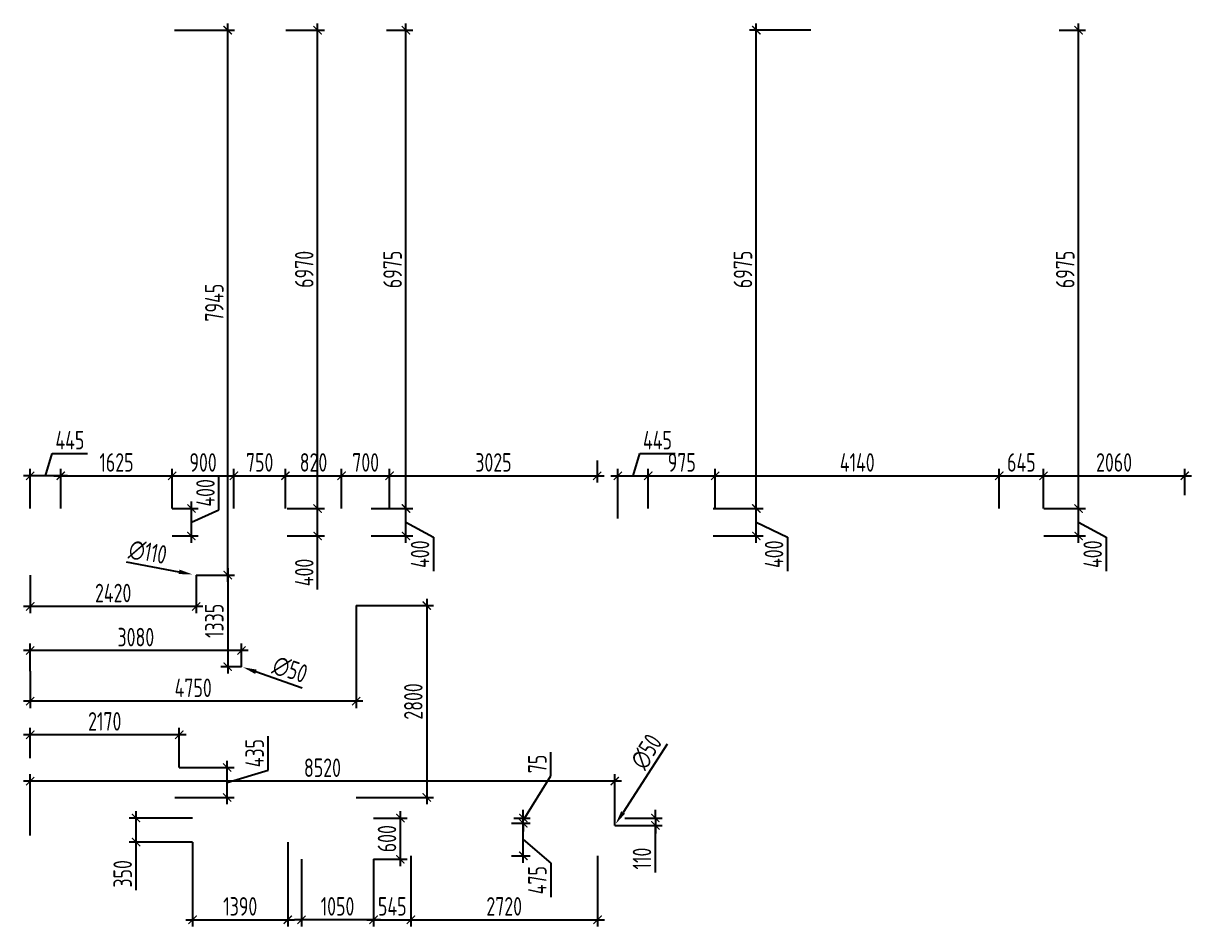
# Model space of a CAD drawing. Header units: millimetres. Extents: x -346952 to 536090, y 55086 to 131231.
# Drawn here: x 75137 to 92167, y 73283 to 86451 of the extents above; entities that cross this region are included whole.
import ezdxf

# ---------------------------------------------------------------- set-up
doc = ezdxf.new("R2010")
doc.units = ezdxf.units.MM
doc.layers.add('РАЗМЕРЫ КРОВЛИ ОВ', color=204, linetype='Continuous')
doc.layers.get('0').off()
doc.styles.add('ISOCPEUR', font='isocpeur.ttf', dxfattribs={"width": 0.7})
doc.dimstyles.new('R_100', dxfattribs={"dimtxt": 270, "dimasz": 120, "dimexe": 100, "dimexo": 0, "dimgap": 60, "dimtad": 1, "dimdec": 0, "dimrnd": 5, "dimzin": 0, "dimdsep": 46, "dimtxsty": 'ISOCPEUR', "dimblk": 'ARCHTICK', "dimcen": 0, "dimdle": 100, "dimclrd": 256, "dimclre": 256, "dimclrt": 256, "dimadec": 0, "dimazin": 0, "dimtfac": 2, "dimtdec": 0, "dimtofl": 0, "dimtmove": 1, "dimatfit": 3, "dimfxl": 1, "dimtvp": 3, "dimtolj": 1, "dimtzin": 0, "dimarcsym": 0})

# ---------------------------------------------------------------- blocks, each defined once
blk = doc.blocks.new('_ArchTick')
at = {"color": 0, "linetype": 'ByBlock', "const_width": 0.15}
blk.add_lwpolyline([(-0.5, -0.5), (0.5, 0.5)], dxfattribs=at)
blk = doc.blocks.new('*D2902')
at = {"layer": 'РАЗМЕРЫ КРОВЛИ ОВ', "lineweight": -2, "transparency": 16777216}
for p, q in [((79192, 74264), (79192, 73283)), ((80242, 74265), (80242, 73283)), ((80342, 73383), (79092, 73383))]:
    blk.add_line(p, q, dxfattribs=at)
at = {"layer": 'РАЗМЕРЫ КРОВЛИ ОВ', "lineweight": -2, "transparency": 16777216, "xscale": 120, "yscale": 120, "zscale": 120, "rotation": 180}
blk.add_blockref('_ArchTick', (79192, 73383), dxfattribs=at)
at = {"layer": 'РАЗМЕРЫ КРОВЛИ ОВ', "lineweight": -2, "transparency": 16777216, "xscale": 120, "yscale": 120, "zscale": 120}
blk.add_blockref('_ArchTick', (80242, 73383), dxfattribs=at)
at = {"layer": 'РАЗМЕРЫ КРОВЛИ ОВ', "transparency": 16777216, "insert": (79717, 73578), "char_height": 270, "attachment_point": 5, "style": 'ISOCPEUR'}
blk.add_mtext('\\A1;1050', dxfattribs=at)
blk = doc.blocks.new('*D2903')
at = {"layer": 'РАЗМЕРЫ КРОВЛИ ОВ', "lineweight": -2, "transparency": 16777216}
for p, q in [((80242, 74265), (80242, 73283)), ((80787, 74315), (80787, 73283)), ((80142, 73383), (80887, 73383))]:
    blk.add_line(p, q, dxfattribs=at)
at = {"layer": 'РАЗМЕРЫ КРОВЛИ ОВ', "lineweight": -2, "transparency": 16777216, "xscale": 120, "yscale": 120, "zscale": 120, "rotation": 180}
blk.add_blockref('_ArchTick', (80242, 73383), dxfattribs=at)
at = {"layer": 'РАЗМЕРЫ КРОВЛИ ОВ', "lineweight": -2, "transparency": 16777216, "xscale": 120, "yscale": 120, "zscale": 120}
blk.add_blockref('_ArchTick', (80787, 73383), dxfattribs=at)
at = {"layer": 'РАЗМЕРЫ КРОВЛИ ОВ', "transparency": 16777216, "insert": (80515, 73578), "char_height": 270, "attachment_point": 5, "style": 'ISOCPEUR'}
blk.add_mtext('\\A1;545', dxfattribs=at)
blk = doc.blocks.new('*D2904')
at = {"layer": 'РАЗМЕРЫ КРОВЛИ ОВ', "lineweight": -2, "transparency": 16777216}
for p, q in [((80787, 74315), (80787, 73283)), ((83507, 74315), (83507, 73283)), ((80687, 73383), (83607, 73383))]:
    blk.add_line(p, q, dxfattribs=at)
at = {"layer": 'РАЗМЕРЫ КРОВЛИ ОВ', "lineweight": -2, "transparency": 16777216, "xscale": 120, "yscale": 120, "zscale": 120, "rotation": 180}
blk.add_blockref('_ArchTick', (80787, 73383), dxfattribs=at)
at = {"layer": 'РАЗМЕРЫ КРОВЛИ ОВ', "lineweight": -2, "transparency": 16777216, "xscale": 120, "yscale": 120, "zscale": 120}
blk.add_blockref('_ArchTick', (83507, 73383), dxfattribs=at)
at = {"layer": 'РАЗМЕРЫ КРОВЛИ ОВ', "transparency": 16777216, "insert": (82147, 73578), "char_height": 270, "attachment_point": 5, "style": 'ISOCPEUR'}
blk.add_mtext('\\A1;2720', dxfattribs=at)
blk = doc.blocks.new('*D2947')
at = {"layer": 'РАЗМЕРЫ КРОВЛИ ОВ', "lineweight": -2, "transparency": 16777216}
for p, q in [((75237, 77008), (75237, 77408)), ((78316, 77072), (78316, 77408)), ((78416, 77308), (75137, 77308))]:
    blk.add_line(p, q, dxfattribs=at)
at = {"layer": 'РАЗМЕРЫ КРОВЛИ ОВ', "lineweight": -2, "transparency": 16777216, "xscale": 120, "yscale": 120, "zscale": 120, "rotation": 180}
blk.add_blockref('_ArchTick', (75237, 77308), dxfattribs=at)
at = {"layer": 'РАЗМЕРЫ КРОВЛИ ОВ', "lineweight": -2, "transparency": 16777216, "xscale": 120, "yscale": 120, "zscale": 120}
blk.add_blockref('_ArchTick', (78316, 77308), dxfattribs=at)
at = {"layer": 'РАЗМЕРЫ КРОВЛИ ОВ', "transparency": 16777216, "insert": (76777, 77503), "char_height": 270, "attachment_point": 5, "style": 'ISOCPEUR'}
blk.add_mtext('\\A1;3080', dxfattribs=at)
blk = doc.blocks.new('*D2948')
at = {"layer": 'РАЗМЕРЫ КРОВЛИ ОВ', "lineweight": -2, "transparency": 16777216}
for p, q in [((75237, 78407), (75237, 77851)), ((77656, 78407), (77656, 77851)), ((77756, 77951), (75137, 77951))]:
    blk.add_line(p, q, dxfattribs=at)
at = {"layer": 'РАЗМЕРЫ КРОВЛИ ОВ', "lineweight": -2, "transparency": 16777216, "xscale": 120, "yscale": 120, "zscale": 120, "rotation": 180}
blk.add_blockref('_ArchTick', (75237, 77951), dxfattribs=at)
at = {"layer": 'РАЗМЕРЫ КРОВЛИ ОВ', "lineweight": -2, "transparency": 16777216, "xscale": 120, "yscale": 120, "zscale": 120}
blk.add_blockref('_ArchTick', (77656, 77951), dxfattribs=at)
at = {"layer": 'РАЗМЕРЫ КРОВЛИ ОВ', "transparency": 16777216, "insert": (76447, 78146), "char_height": 270, "attachment_point": 5, "style": 'ISOCPEUR'}
blk.add_mtext('\\A1;2420', dxfattribs=at)
blk = doc.blocks.new('*D2949')
at = {"layer": 'РАЗМЕРЫ КРОВЛИ ОВ', "lineweight": -2, "transparency": 16777216}
for p, q in [((75460, 79855), (75557, 80180)), ((75557, 80180), (76074, 80180)), ((75237, 79378), (75237, 79955)), ((75682, 79378), (75682, 79955)), ((75782, 79855), (75137, 79855))]:
    blk.add_line(p, q, dxfattribs=at)
at = {"layer": 'РАЗМЕРЫ КРОВЛИ ОВ', "lineweight": -2, "transparency": 16777216, "xscale": 120, "yscale": 120, "zscale": 120, "rotation": 180}
blk.add_blockref('_ArchTick', (75237, 79855), dxfattribs=at)
at = {"layer": 'РАЗМЕРЫ КРОВЛИ ОВ', "lineweight": -2, "transparency": 16777216, "xscale": 120, "yscale": 120, "zscale": 120}
blk.add_blockref('_ArchTick', (75682, 79855), dxfattribs=at)
at = {"layer": 'РАЗМЕРЫ КРОВЛИ ОВ', "transparency": 16777216, "insert": (75816, 80375), "char_height": 270, "attachment_point": 5, "style": 'ISOCPEUR'}
blk.add_mtext('\\A1;445', dxfattribs=at)
blk = doc.blocks.new('*D2950')
at = {"layer": 'РАЗМЕРЫ КРОВЛИ ОВ', "lineweight": -2, "transparency": 16777216}
for p, q in [((75682, 79378), (75682, 79955)), ((77307, 79378), (77307, 79955)), ((75582, 79855), (77407, 79855))]:
    blk.add_line(p, q, dxfattribs=at)
at = {"layer": 'РАЗМЕРЫ КРОВЛИ ОВ', "lineweight": -2, "transparency": 16777216, "xscale": 120, "yscale": 120, "zscale": 120, "rotation": 180}
blk.add_blockref('_ArchTick', (75682, 79855), dxfattribs=at)
at = {"layer": 'РАЗМЕРЫ КРОВЛИ ОВ', "lineweight": -2, "transparency": 16777216, "xscale": 120, "yscale": 120, "zscale": 120}
blk.add_blockref('_ArchTick', (77307, 79855), dxfattribs=at)
at = {"layer": 'РАЗМЕРЫ КРОВЛИ ОВ', "transparency": 16777216, "insert": (76495, 80050), "char_height": 270, "attachment_point": 5, "style": 'ISOCPEUR'}
blk.add_mtext('\\A1;1625', dxfattribs=at)
blk = doc.blocks.new('*D2916')
at = {"layer": 'РАЗМЕРЫ КРОВЛИ ОВ', "lineweight": -2, "transparency": 16777216}
for p, q in [((78957, 79378), (78957, 79955)), ((79777, 79378), (79777, 79955)), ((78857, 79855), (79877, 79855))]:
    blk.add_line(p, q, dxfattribs=at)
at = {"layer": 'РАЗМЕРЫ КРОВЛИ ОВ', "lineweight": -2, "transparency": 16777216, "xscale": 120, "yscale": 120, "zscale": 120, "rotation": 180}
blk.add_blockref('_ArchTick', (78957, 79855), dxfattribs=at)
at = {"layer": 'РАЗМЕРЫ КРОВЛИ ОВ', "lineweight": -2, "transparency": 16777216, "xscale": 120, "yscale": 120, "zscale": 120}
blk.add_blockref('_ArchTick', (79777, 79855), dxfattribs=at)
at = {"layer": 'РАЗМЕРЫ КРОВЛИ ОВ', "transparency": 16777216, "insert": (79367, 80050), "char_height": 270, "attachment_point": 5, "style": 'ISOCPEUR'}
blk.add_mtext('\\A1;820', dxfattribs=at)
blk = doc.blocks.new('*D2917')
at = {"layer": 'РАЗМЕРЫ КРОВЛИ ОВ', "lineweight": -2, "transparency": 16777216}
for p, q in [((79777, 79378), (79777, 79955)), ((80477, 79378), (80477, 79955)), ((79677, 79855), (80577, 79855))]:
    blk.add_line(p, q, dxfattribs=at)
at = {"layer": 'РАЗМЕРЫ КРОВЛИ ОВ', "lineweight": -2, "transparency": 16777216, "xscale": 120, "yscale": 120, "zscale": 120, "rotation": 180}
blk.add_blockref('_ArchTick', (79777, 79855), dxfattribs=at)
at = {"layer": 'РАЗМЕРЫ КРОВЛИ ОВ', "lineweight": -2, "transparency": 16777216, "xscale": 120, "yscale": 120, "zscale": 120}
blk.add_blockref('_ArchTick', (80477, 79855), dxfattribs=at)
at = {"layer": 'РАЗМЕРЫ КРОВЛИ ОВ', "transparency": 16777216, "insert": (80127, 80050), "char_height": 270, "attachment_point": 5, "style": 'ISOCPEUR'}
blk.add_mtext('\\A1;700', dxfattribs=at)
blk = doc.blocks.new('*D2918')
at = {"layer": 'РАЗМЕРЫ КРОВЛИ ОВ', "lineweight": -2, "transparency": 16777216}
for p, q in [((83502, 80080), (83502, 79755)), ((80477, 79378), (80477, 79955)), ((80377, 79855), (83602, 79855))]:
    blk.add_line(p, q, dxfattribs=at)
at = {"layer": 'РАЗМЕРЫ КРОВЛИ ОВ', "lineweight": -2, "transparency": 16777216, "xscale": 120, "yscale": 120, "zscale": 120, "rotation": 180}
blk.add_blockref('_ArchTick', (80477, 79855), dxfattribs=at)
at = {"layer": 'РАЗМЕРЫ КРОВЛИ ОВ', "lineweight": -2, "transparency": 16777216, "xscale": 120, "yscale": 120, "zscale": 120}
blk.add_blockref('_ArchTick', (83502, 79855), dxfattribs=at)
at = {"layer": 'РАЗМЕРЫ КРОВЛИ ОВ', "transparency": 16777216, "insert": (81990, 80050), "char_height": 270, "attachment_point": 5, "style": 'ISOCPEUR'}
blk.add_mtext('\\A1;3025', dxfattribs=at)
blk = doc.blocks.new('*D2919')
at = {"layer": 'РАЗМЕРЫ КРОВЛИ ОВ', "lineweight": -2, "transparency": 16777216}
for p, q in [((78981, 79378), (79527, 79378)), ((79427, 78878), (79427, 79478)), ((78981, 78978), (79527, 78978)), ((79427, 78197), (79427, 78978))]:
    blk.add_line(p, q, dxfattribs=at)
at = {"layer": 'РАЗМЕРЫ КРОВЛИ ОВ', "lineweight": -2, "transparency": 16777216, "xscale": 120, "yscale": 120, "zscale": 120}
for p, rotation in [((79427, 79378), 90), ((79427, 78978), 270)]:
    blk.add_blockref('_ArchTick', p, dxfattribs=dict(at, rotation=rotation))
at = {"layer": 'РАЗМЕРЫ КРОВЛИ ОВ', "transparency": 16777216, "insert": (79232, 78446), "char_height": 270, "attachment_point": 5, "rotation": 90, "style": 'ISOCPEUR'}
blk.add_mtext('\\A1;400', dxfattribs=at)
blk = doc.blocks.new('*D2920')
at = {"layer": 'РАЗМЕРЫ КРОВЛИ ОВ', "lineweight": -2, "transparency": 16777216}
for p, q in [((78964, 86351), (79527, 86351)), ((79427, 79278), (79427, 86451)), ((78981, 79378), (79527, 79378))]:
    blk.add_line(p, q, dxfattribs=at)
at = {"layer": 'РАЗМЕРЫ КРОВЛИ ОВ', "lineweight": -2, "transparency": 16777216, "xscale": 120, "yscale": 120, "zscale": 120}
for p, rotation in [((79427, 86351), 90), ((79427, 79378), 270)]:
    blk.add_blockref('_ArchTick', p, dxfattribs=dict(at, rotation=rotation))
at = {"layer": 'РАЗМЕРЫ КРОВЛИ ОВ', "transparency": 16777216, "insert": (79232, 82865), "char_height": 270, "attachment_point": 5, "rotation": 90, "style": 'ISOCPEUR'}
blk.add_mtext('\\A1;6970', dxfattribs=at)
blk = doc.blocks.new('*D2926')
at = {"layer": 'РАЗМЕРЫ КРОВЛИ ОВ', "lineweight": -2, "transparency": 16777216}
for p, q in [((77340, 86351), (78216, 86351)), ((78116, 78307), (78116, 86451)), ((77656, 78407), (78216, 78407))]:
    blk.add_line(p, q, dxfattribs=at)
at = {"layer": 'РАЗМЕРЫ КРОВЛИ ОВ', "lineweight": -2, "transparency": 16777216, "xscale": 120, "yscale": 120, "zscale": 120}
for p, rotation in [((78116, 86351), 90), ((78116, 78407), 270)]:
    blk.add_blockref('_ArchTick', p, dxfattribs=dict(at, rotation=rotation))
at = {"layer": 'РАЗМЕРЫ КРОВЛИ ОВ', "transparency": 16777216, "insert": (77921, 82379), "char_height": 270, "attachment_point": 5, "rotation": 90, "style": 'ISOCPEUR'}
blk.add_mtext('\\A1;7945', dxfattribs=at)
blk = doc.blocks.new('*D2927')
at = {"layer": 'РАЗМЕРЫ КРОВЛИ ОВ', "lineweight": -2, "transparency": 16777216}
for p, q in [((77656, 78407), (78216, 78407)), ((78116, 78507), (78116, 76972)), ((78316, 77072), (78016, 77072))]:
    blk.add_line(p, q, dxfattribs=at)
at = {"layer": 'РАЗМЕРЫ КРОВЛИ ОВ', "lineweight": -2, "transparency": 16777216, "xscale": 120, "yscale": 120, "zscale": 120}
for p, rotation in [((78116, 78407), 90), ((78116, 77072), 270)]:
    blk.add_blockref('_ArchTick', p, dxfattribs=dict(at, rotation=rotation))
at = {"layer": 'РАЗМЕРЫ КРОВЛИ ОВ', "transparency": 16777216, "insert": (77921, 77740), "char_height": 270, "attachment_point": 5, "rotation": 90, "style": 'ISOCPEUR'}
blk.add_mtext('\\A1;1335', dxfattribs=at)
blk = doc.blocks.new('*D2921')
at = {"layer": 'РАЗМЕРЫ КРОВЛИ ОВ', "lineweight": -2, "transparency": 16777216}
for p, q in [((84025, 79855), (84122, 80180)), ((84122, 80180), (84639, 80180)), ((83802, 79234), (83802, 79955)), ((84247, 79378), (84247, 79955)), ((83702, 79855), (84347, 79855))]:
    blk.add_line(p, q, dxfattribs=at)
at = {"layer": 'РАЗМЕРЫ КРОВЛИ ОВ', "lineweight": -2, "transparency": 16777216, "xscale": 120, "yscale": 120, "zscale": 120, "rotation": 180}
blk.add_blockref('_ArchTick', (83802, 79855), dxfattribs=at)
at = {"layer": 'РАЗМЕРЫ КРОВЛИ ОВ', "lineweight": -2, "transparency": 16777216, "xscale": 120, "yscale": 120, "zscale": 120}
blk.add_blockref('_ArchTick', (84247, 79855), dxfattribs=at)
at = {"layer": 'РАЗМЕРЫ КРОВЛИ ОВ', "transparency": 16777216, "insert": (84381, 80375), "char_height": 270, "attachment_point": 5, "style": 'ISOCPEUR'}
blk.add_mtext('\\A1;445', dxfattribs=at)
blk = doc.blocks.new('*D2922')
at = {"layer": 'РАЗМЕРЫ КРОВЛИ ОВ', "lineweight": -2, "transparency": 16777216}
for p, q in [((84247, 79378), (84247, 79955)), ((85222, 79378), (85222, 79955)), ((84147, 79855), (85322, 79855))]:
    blk.add_line(p, q, dxfattribs=at)
at = {"layer": 'РАЗМЕРЫ КРОВЛИ ОВ', "lineweight": -2, "transparency": 16777216, "xscale": 120, "yscale": 120, "zscale": 120, "rotation": 180}
blk.add_blockref('_ArchTick', (84247, 79855), dxfattribs=at)
at = {"layer": 'РАЗМЕРЫ КРОВЛИ ОВ', "lineweight": -2, "transparency": 16777216, "xscale": 120, "yscale": 120, "zscale": 120}
blk.add_blockref('_ArchTick', (85222, 79855), dxfattribs=at)
at = {"layer": 'РАЗМЕРЫ КРОВЛИ ОВ', "transparency": 16777216, "insert": (84735, 80050), "char_height": 270, "attachment_point": 5, "style": 'ISOCPEUR'}
blk.add_mtext('\\A1;975', dxfattribs=at)
blk = doc.blocks.new('*D2923')
at = {"layer": 'РАЗМЕРЫ КРОВЛИ ОВ', "lineweight": -2, "transparency": 16777216}
for p, q in [((85222, 79378), (85222, 79955)), ((89364, 79378), (89364, 79955)), ((85122, 79855), (89464, 79855))]:
    blk.add_line(p, q, dxfattribs=at)
at = {"layer": 'РАЗМЕРЫ КРОВЛИ ОВ', "lineweight": -2, "transparency": 16777216, "xscale": 120, "yscale": 120, "zscale": 120, "rotation": 180}
blk.add_blockref('_ArchTick', (85222, 79855), dxfattribs=at)
at = {"layer": 'РАЗМЕРЫ КРОВЛИ ОВ', "lineweight": -2, "transparency": 16777216, "xscale": 120, "yscale": 120, "zscale": 120}
blk.add_blockref('_ArchTick', (89364, 79855), dxfattribs=at)
at = {"layer": 'РАЗМЕРЫ КРОВЛИ ОВ', "transparency": 16777216, "insert": (87293, 80050), "char_height": 270, "attachment_point": 5, "style": 'ISOCPEUR'}
blk.add_mtext('\\A1;4140', dxfattribs=at)
blk = doc.blocks.new('*D2924')
at = {"layer": 'РАЗМЕРЫ КРОВЛИ ОВ', "lineweight": -2, "transparency": 16777216}
for p, q in [((89364, 79378), (89364, 79955)), ((90007, 79378), (90007, 79955)), ((89264, 79855), (90107, 79855))]:
    blk.add_line(p, q, dxfattribs=at)
at = {"layer": 'РАЗМЕРЫ КРОВЛИ ОВ', "lineweight": -2, "transparency": 16777216, "xscale": 120, "yscale": 120, "zscale": 120, "rotation": 180}
blk.add_blockref('_ArchTick', (89364, 79855), dxfattribs=at)
at = {"layer": 'РАЗМЕРЫ КРОВЛИ ОВ', "lineweight": -2, "transparency": 16777216, "xscale": 120, "yscale": 120, "zscale": 120}
blk.add_blockref('_ArchTick', (90007, 79855), dxfattribs=at)
at = {"layer": 'РАЗМЕРЫ КРОВЛИ ОВ', "transparency": 16777216, "insert": (89686, 80050), "char_height": 270, "attachment_point": 5, "style": 'ISOCPEUR'}
blk.add_mtext('\\A1;645', dxfattribs=at)
blk = doc.blocks.new('*D2925')
at = {"layer": 'РАЗМЕРЫ КРОВЛИ ОВ', "lineweight": -2, "transparency": 16777216}
for p, q in [((90007, 79378), (90007, 79955)), ((92067, 79573), (92067, 79955)), ((89907, 79855), (92167, 79855))]:
    blk.add_line(p, q, dxfattribs=at)
at = {"layer": 'РАЗМЕРЫ КРОВЛИ ОВ', "lineweight": -2, "transparency": 16777216, "xscale": 120, "yscale": 120, "zscale": 120, "rotation": 180}
blk.add_blockref('_ArchTick', (90007, 79855), dxfattribs=at)
at = {"layer": 'РАЗМЕРЫ КРОВЛИ ОВ', "lineweight": -2, "transparency": 16777216, "xscale": 120, "yscale": 120, "zscale": 120}
blk.add_blockref('_ArchTick', (92067, 79855), dxfattribs=at)
at = {"layer": 'РАЗМЕРЫ КРОВЛИ ОВ', "transparency": 16777216, "insert": (91037, 80050), "char_height": 270, "attachment_point": 5, "style": 'ISOCPEUR'}
blk.add_mtext('\\A1;2060', dxfattribs=at)
blk = doc.blocks.new('*D2951')
at = {"layer": 'РАЗМЕРЫ КРОВЛИ ОВ', "lineweight": -2, "transparency": 16777216}
for p, q in [((90014, 79378), (90620, 79378)), ((90520, 78878), (90520, 79478)), ((90520, 79178), (90920, 78961)), ((90014, 78978), (90620, 78978)), ((90920, 78961), (90920, 78463))]:
    blk.add_line(p, q, dxfattribs=at)
at = {"layer": 'РАЗМЕРЫ КРОВЛИ ОВ', "lineweight": -2, "transparency": 16777216, "xscale": 120, "yscale": 120, "zscale": 120}
for p, rotation in [((90520, 79378), 90), ((90520, 78978), 270)]:
    blk.add_blockref('_ArchTick', p, dxfattribs=dict(at, rotation=rotation))
at = {"layer": 'РАЗМЕРЫ КРОВЛИ ОВ', "transparency": 16777216, "insert": (90725, 78712), "char_height": 270, "attachment_point": 5, "rotation": 90, "style": 'ISOCPEUR'}
blk.add_mtext('\\A1;400', dxfattribs=at)
blk = doc.blocks.new('*D2952')
at = {"layer": 'РАЗМЕРЫ КРОВЛИ ОВ', "lineweight": -2, "transparency": 16777216}
for p, q in [((90237, 86351), (90620, 86351)), ((90520, 79278), (90520, 86451)), ((90014, 79378), (90620, 79378))]:
    blk.add_line(p, q, dxfattribs=at)
at = {"layer": 'РАЗМЕРЫ КРОВЛИ ОВ', "lineweight": -2, "transparency": 16777216, "xscale": 120, "yscale": 120, "zscale": 120}
for p, rotation in [((90520, 86351), 90), ((90520, 79378), 270)]:
    blk.add_blockref('_ArchTick', p, dxfattribs=dict(at, rotation=rotation))
at = {"layer": 'РАЗМЕРЫ КРОВЛИ ОВ', "transparency": 16777216, "insert": (90325, 82864), "char_height": 270, "attachment_point": 5, "rotation": 90, "style": 'ISOCPEUR'}
blk.add_mtext('\\A1;6975', dxfattribs=at)
blk = doc.blocks.new('*D2863')
at = {"layer": 'РАЗМЕРЫ КРОВЛИ ОВ', "lineweight": -2, "transparency": 16777216}
for p, q in [((85193, 79378), (85922, 79378)), ((85822, 78878), (85822, 79478)), ((85822, 79178), (86276, 78961)), ((85193, 78978), (85922, 78978)), ((86276, 78961), (86276, 78463))]:
    blk.add_line(p, q, dxfattribs=at)
at = {"layer": 'РАЗМЕРЫ КРОВЛИ ОВ', "lineweight": -2, "transparency": 16777216, "xscale": 120, "yscale": 120, "zscale": 120}
for p, rotation in [((85822, 79378), 90), ((85822, 78978), 270)]:
    blk.add_blockref('_ArchTick', p, dxfattribs=dict(at, rotation=rotation))
at = {"layer": 'РАЗМЕРЫ КРОВЛИ ОВ', "transparency": 16777216, "insert": (86081, 78712), "char_height": 270, "attachment_point": 5, "rotation": 90, "style": 'ISOCPEUR'}
blk.add_mtext('\\A1;400', dxfattribs=at)
blk = doc.blocks.new('*D2864')
at = {"layer": 'РАЗМЕРЫ КРОВЛИ ОВ', "lineweight": -2, "transparency": 16777216}
for p, q in [((86617, 86351), (85722, 86351)), ((85822, 79278), (85822, 86451)), ((85193, 79378), (85922, 79378))]:
    blk.add_line(p, q, dxfattribs=at)
at = {"layer": 'РАЗМЕРЫ КРОВЛИ ОВ', "lineweight": -2, "transparency": 16777216, "xscale": 120, "yscale": 120, "zscale": 120}
for p, rotation in [((85822, 86351), 90), ((85822, 79378), 270)]:
    blk.add_blockref('_ArchTick', p, dxfattribs=dict(at, rotation=rotation))
at = {"layer": 'РАЗМЕРЫ КРОВЛИ ОВ', "transparency": 16777216, "insert": (85627, 82864), "char_height": 270, "attachment_point": 5, "rotation": 90, "style": 'ISOCPEUR'}
blk.add_mtext('\\A1;6975', dxfattribs=at)
blk = doc.blocks.new('*D2865')
at = {"layer": 'РАЗМЕРЫ КРОВЛИ ОВ', "lineweight": -2, "transparency": 16777216}
for p, q in [((80209, 79378), (80815, 79378)), ((80715, 78878), (80715, 79478)), ((80715, 79178), (81115, 78961)), ((80209, 78978), (80815, 78978)), ((81115, 78961), (81115, 78463))]:
    blk.add_line(p, q, dxfattribs=at)
at = {"layer": 'РАЗМЕРЫ КРОВЛИ ОВ', "lineweight": -2, "transparency": 16777216, "xscale": 120, "yscale": 120, "zscale": 120}
for p, rotation in [((80715, 79378), 90), ((80715, 78978), 270)]:
    blk.add_blockref('_ArchTick', p, dxfattribs=dict(at, rotation=rotation))
at = {"layer": 'РАЗМЕРЫ КРОВЛИ ОВ', "transparency": 16777216, "insert": (80920, 78712), "char_height": 270, "attachment_point": 5, "rotation": 90, "style": 'ISOCPEUR'}
blk.add_mtext('\\A1;400', dxfattribs=at)
blk = doc.blocks.new('*D2862')
at = {"layer": 'РАЗМЕРЫ КРОВЛИ ОВ', "lineweight": -2, "transparency": 16777216}
for p, q in [((80432, 86351), (80815, 86351)), ((80715, 79278), (80715, 86451)), ((80209, 79378), (80815, 79378))]:
    blk.add_line(p, q, dxfattribs=at)
at = {"layer": 'РАЗМЕРЫ КРОВЛИ ОВ', "lineweight": -2, "transparency": 16777216, "xscale": 120, "yscale": 120, "zscale": 120}
for p, rotation in [((80715, 86351), 90), ((80715, 79378), 270)]:
    blk.add_blockref('_ArchTick', p, dxfattribs=dict(at, rotation=rotation))
at = {"layer": 'РАЗМЕРЫ КРОВЛИ ОВ', "transparency": 16777216, "insert": (80520, 82864), "char_height": 270, "attachment_point": 5, "rotation": 90, "style": 'ISOCPEUR'}
blk.add_mtext('\\A1;6975', dxfattribs=at)
blk = doc.blocks.new('*D3045')
at = {"layer": 'РАЗМЕРЫ КРОВЛИ ОВ', "lineweight": -2, "transparency": 16777216}
blk.add_line((79204, 76759), (78528, 76997), dxfattribs=at)
at = {"layer": 'РАЗМЕРЫ КРОВЛИ ОВ', "transparency": 16777216}
blk.add_solid([(78539, 77029), (78517, 76966), (78339, 77064)], dxfattribs=at)
at = {"layer": 'РАЗМЕРЫ КРОВЛИ ОВ', "transparency": 16777216, "insert": (79025, 77029), "char_height": 270, "attachment_point": 5, "rotation": 340.5803, "style": 'ISOCPEUR'}
blk.add_mtext('\\A1;∅50', dxfattribs=at)
blk = doc.blocks.new('*D3044')
at = {"layer": 'РАЗМЕРЫ КРОВЛИ ОВ', "lineweight": -2, "transparency": 16777216}
blk.add_line((76634, 78603), (77406, 78455), dxfattribs=at)
at = {"layer": 'РАЗМЕРЫ КРОВЛИ ОВ', "transparency": 16777216}
blk.add_solid([(77412, 78488), (77400, 78422), (77602, 78418)], dxfattribs=at)
at = {"layer": 'РАЗМЕРЫ КРОВЛИ ОВ', "transparency": 16777216, "insert": (76952, 78740), "char_height": 270, "attachment_point": 5, "rotation": 349.2036, "style": 'ISOCPEUR'}
blk.add_mtext('\\A1;∅110', dxfattribs=at)
blk = doc.blocks.new('*D3058')
at = {"layer": 'РАЗМЕРЫ КРОВЛИ ОВ', "lineweight": -2, "transparency": 16777216}
for p, q in [((81017, 78063), (81017, 75066)), ((79988, 77963), (81117, 77963)), ((79988, 75166), (81117, 75166))]:
    blk.add_line(p, q, dxfattribs=at)
at = {"layer": 'РАЗМЕРЫ КРОВЛИ ОВ', "lineweight": -2, "transparency": 16777216, "xscale": 120, "yscale": 120, "zscale": 120}
for p, rotation in [((81017, 77963), 90), ((81017, 75166), 270)]:
    blk.add_blockref('_ArchTick', p, dxfattribs=dict(at, rotation=rotation))
at = {"layer": 'РАЗМЕРЫ КРОВЛИ ОВ', "transparency": 16777216, "insert": (80822, 76565), "char_height": 270, "attachment_point": 5, "rotation": 90, "style": 'ISOCPEUR'}
blk.add_mtext('\\A1;2800', dxfattribs=at)
blk = doc.blocks.new('*D3055')
at = {"layer": 'РАЗМЕРЫ КРОВЛИ ОВ', "lineweight": -2, "transparency": 16777216}
for p, q in [((79988, 77963), (79988, 76469)), ((75237, 77008), (75237, 76469)), ((80088, 76569), (75137, 76569))]:
    blk.add_line(p, q, dxfattribs=at)
at = {"layer": 'РАЗМЕРЫ КРОВЛИ ОВ', "lineweight": -2, "transparency": 16777216, "xscale": 120, "yscale": 120, "zscale": 120, "rotation": 180}
blk.add_blockref('_ArchTick', (75237, 76569), dxfattribs=at)
at = {"layer": 'РАЗМЕРЫ КРОВЛИ ОВ', "lineweight": -2, "transparency": 16777216, "xscale": 120, "yscale": 120, "zscale": 120}
blk.add_blockref('_ArchTick', (79988, 76569), dxfattribs=at)
at = {"layer": 'РАЗМЕРЫ КРОВЛИ ОВ', "transparency": 16777216, "insert": (77613, 76764), "char_height": 270, "attachment_point": 5, "style": 'ISOCPEUR'}
blk.add_mtext('\\A1;4750', dxfattribs=at)
blk = doc.blocks.new('*D3056')
at = {"layer": 'РАЗМЕРЫ КРОВЛИ ОВ', "lineweight": -2, "transparency": 16777216}
for p, q in [((78704, 75563), (78704, 76061)), ((78109, 75066), (78109, 75702)), ((77410, 75602), (78209, 75602)), ((78109, 75384), (78704, 75563)), ((77345, 75166), (78209, 75166))]:
    blk.add_line(p, q, dxfattribs=at)
at = {"layer": 'РАЗМЕРЫ КРОВЛИ ОВ', "lineweight": -2, "transparency": 16777216, "xscale": 120, "yscale": 120, "zscale": 120}
for p, rotation in [((78109, 75602), 90), ((78109, 75166), 270)]:
    blk.add_blockref('_ArchTick', p, dxfattribs=dict(at, rotation=rotation))
at = {"layer": 'РАЗМЕРЫ КРОВЛИ ОВ', "transparency": 16777216, "insert": (78509, 75812), "char_height": 270, "attachment_point": 5, "rotation": 90, "style": 'ISOCPEUR'}
blk.add_mtext('\\A1;435', dxfattribs=at)
blk = doc.blocks.new('*D3057')
at = {"layer": 'РАЗМЕРЫ КРОВЛИ ОВ', "lineweight": -2, "transparency": 16777216}
for p, q in [((75237, 75739), (75237, 76180)), ((77410, 75602), (77410, 76180)), ((77510, 76080), (75137, 76080))]:
    blk.add_line(p, q, dxfattribs=at)
at = {"layer": 'РАЗМЕРЫ КРОВЛИ ОВ', "lineweight": -2, "transparency": 16777216, "xscale": 120, "yscale": 120, "zscale": 120, "rotation": 180}
blk.add_blockref('_ArchTick', (75237, 76080), dxfattribs=at)
at = {"layer": 'РАЗМЕРЫ КРОВЛИ ОВ', "lineweight": -2, "transparency": 16777216, "xscale": 120, "yscale": 120, "zscale": 120}
blk.add_blockref('_ArchTick', (77410, 76080), dxfattribs=at)
at = {"layer": 'РАЗМЕРЫ КРОВЛИ ОВ', "transparency": 16777216, "insert": (76324, 76275), "char_height": 270, "attachment_point": 5, "style": 'ISOCPEUR'}
blk.add_mtext('\\A1;2170', dxfattribs=at)
blk = doc.blocks.new('*D3072')
at = {"layer": 'РАЗМЕРЫ КРОВЛИ ОВ', "lineweight": -2, "transparency": 16777216}
for p, q in [((75237, 74612), (75237, 75504)), ((83758, 74758), (83758, 75504)), ((83858, 75404), (75137, 75404))]:
    blk.add_line(p, q, dxfattribs=at)
at = {"layer": 'РАЗМЕРЫ КРОВЛИ ОВ', "lineweight": -2, "transparency": 16777216, "xscale": 120, "yscale": 120, "zscale": 120, "rotation": 180}
blk.add_blockref('_ArchTick', (75237, 75404), dxfattribs=at)
at = {"layer": 'РАЗМЕРЫ КРОВЛИ ОВ', "lineweight": -2, "transparency": 16777216, "xscale": 120, "yscale": 120, "zscale": 120}
blk.add_blockref('_ArchTick', (83758, 75404), dxfattribs=at)
at = {"layer": 'РАЗМЕРЫ КРОВЛИ ОВ', "transparency": 16777216, "insert": (79498, 75599), "char_height": 270, "attachment_point": 5, "style": 'ISOCPEUR'}
blk.add_mtext('\\A1;8520', dxfattribs=at)
blk = doc.blocks.new('*D3073')
at = {"layer": 'РАЗМЕРЫ КРОВЛИ ОВ', "lineweight": -2, "transparency": 16777216}
for p, q in [((84350, 74866), (84350, 74986)), ((83906, 74866), (84450, 74866)), ((84350, 74866), (84350, 74758)), ((83758, 74758), (84450, 74758)), ((84350, 74758), (84350, 74638)), ((84350, 74073), (84350, 74758))]:
    blk.add_line(p, q, dxfattribs=at)
at = {"layer": 'РАЗМЕРЫ КРОВЛИ ОВ', "lineweight": -2, "transparency": 16777216, "xscale": 120, "yscale": 120, "zscale": 120}
for p, rotation in [((84350, 74866), 270), ((84350, 74758), 90)]:
    blk.add_blockref('_ArchTick', p, dxfattribs=dict(at, rotation=rotation))
at = {"layer": 'РАЗМЕРЫ КРОВЛИ ОВ', "transparency": 16777216, "insert": (84155, 74275), "char_height": 270, "attachment_point": 5, "rotation": 90, "style": 'ISOCPEUR'}
blk.add_mtext('\\A1;110', dxfattribs=at)
blk = doc.blocks.new('*D3074')
at = {"layer": 'РАЗМЕРЫ КРОВЛИ ОВ', "lineweight": -2, "transparency": 16777216}
blk.add_line((84524, 75943), (83880, 74947), dxfattribs=at)
at = {"layer": 'РАЗМЕРЫ КРОВЛИ ОВ', "transparency": 16777216}
blk.add_solid([(83852, 74965), (83908, 74929), (83771, 74779)], dxfattribs=at)
at = {"layer": 'РАЗМЕРЫ КРОВЛИ ОВ', "transparency": 16777216, "insert": (84220, 75832), "char_height": 270, "attachment_point": 5, "rotation": 57.1043, "style": 'ISOCPEUR'}
blk.add_mtext('\\A1;∅50', dxfattribs=at)
blk = doc.blocks.new('*D3087')
at = {"layer": 'РАЗМЕРЫ КРОВЛИ ОВ', "lineweight": -2, "transparency": 16777216}
for p, q in [((77605, 74514), (77605, 73283)), ((78992, 74514), (78992, 73283)), ((77505, 73383), (79092, 73383))]:
    blk.add_line(p, q, dxfattribs=at)
at = {"layer": 'РАЗМЕРЫ КРОВЛИ ОВ', "lineweight": -2, "transparency": 16777216, "xscale": 120, "yscale": 120, "zscale": 120, "rotation": 180}
blk.add_blockref('_ArchTick', (77605, 73383), dxfattribs=at)
at = {"layer": 'РАЗМЕРЫ КРОВЛИ ОВ', "lineweight": -2, "transparency": 16777216, "xscale": 120, "yscale": 120, "zscale": 120}
blk.add_blockref('_ArchTick', (78992, 73383), dxfattribs=at)
at = {"layer": 'РАЗМЕРЫ КРОВЛИ ОВ', "transparency": 16777216, "insert": (78299, 73578), "char_height": 270, "attachment_point": 5, "style": 'ISOCPEUR'}
blk.add_mtext('\\A1;1390', dxfattribs=at)
blk = doc.blocks.new('*D3086')
at = {"layer": 'РАЗМЕРЫ КРОВЛИ ОВ', "lineweight": -2, "transparency": 16777216}
for p, q in [((76780, 74414), (76780, 74966)), ((77605, 74866), (76680, 74866)), ((77605, 74514), (76680, 74514)), ((76780, 73813), (76780, 74514))]:
    blk.add_line(p, q, dxfattribs=at)
at = {"layer": 'РАЗМЕРЫ КРОВЛИ ОВ', "lineweight": -2, "transparency": 16777216, "xscale": 120, "yscale": 120, "zscale": 120}
for p, rotation in [((76780, 74866), 90), ((76780, 74514), 270)]:
    blk.add_blockref('_ArchTick', p, dxfattribs=dict(at, rotation=rotation))
at = {"layer": 'РАЗМЕРЫ КРОВЛИ ОВ', "transparency": 16777216, "insert": (76585, 74052), "char_height": 270, "attachment_point": 5, "rotation": 90, "style": 'ISOCPEUR'}
blk.add_mtext('\\A1;350', dxfattribs=at)
blk = doc.blocks.new('*D3109')
at = {"layer": 'РАЗМЕРЫ КРОВЛИ ОВ', "lineweight": -2, "transparency": 16777216}
for p, q in [((82255, 74790), (82525, 74790)), ((82425, 74215), (82425, 74890)), ((82425, 74553), (82825, 74209)), ((82255, 74315), (82525, 74315)), ((82825, 74209), (82825, 73711))]:
    blk.add_line(p, q, dxfattribs=at)
at = {"layer": 'РАЗМЕРЫ КРОВЛИ ОВ', "lineweight": -2, "transparency": 16777216, "xscale": 120, "yscale": 120, "zscale": 120}
for p, rotation in [((82425, 74790), 90), ((82425, 74315), 270)]:
    blk.add_blockref('_ArchTick', p, dxfattribs=dict(at, rotation=rotation))
at = {"layer": 'РАЗМЕРЫ КРОВЛИ ОВ', "transparency": 16777216, "insert": (82630, 73960), "char_height": 270, "attachment_point": 5, "rotation": 90, "style": 'ISOCPEUR'}
blk.add_mtext('\\A1;475', dxfattribs=at)
blk = doc.blocks.new('*D3110')
at = {"layer": 'РАЗМЕРЫ КРОВЛИ ОВ', "lineweight": -2, "transparency": 16777216}
for p, q in [((82825, 75481), (82825, 75828)), ((82425, 74828), (82825, 75481)), ((82425, 74866), (82425, 74986)), ((82255, 74790), (82525, 74790)), ((82289, 74866), (82525, 74866)), ((82425, 74790), (82425, 74866)), ((82425, 74790), (82425, 74670))]:
    blk.add_line(p, q, dxfattribs=at)
at = {"layer": 'РАЗМЕРЫ КРОВЛИ ОВ', "lineweight": -2, "transparency": 16777216, "xscale": 120, "yscale": 120, "zscale": 120}
for p, rotation in [((82425, 74866), 270), ((82425, 74790), 90)]:
    blk.add_blockref('_ArchTick', p, dxfattribs=dict(at, rotation=rotation))
at = {"layer": 'РАЗМЕРЫ КРОВЛИ ОВ', "transparency": 16777216, "insert": (82630, 75655), "char_height": 270, "attachment_point": 5, "rotation": 90, "style": 'ISOCPEUR'}
blk.add_mtext('\\A1;75', dxfattribs=at)
blk = doc.blocks.new('*D3111')
at = {"layer": 'РАЗМЕРЫ КРОВЛИ ОВ', "lineweight": -2, "transparency": 16777216}
for p, q in [((80633, 74165), (80633, 74965)), ((80242, 74865), (80733, 74865)), ((80242, 74265), (80733, 74265))]:
    blk.add_line(p, q, dxfattribs=at)
at = {"layer": 'РАЗМЕРЫ КРОВЛИ ОВ', "lineweight": -2, "transparency": 16777216, "xscale": 120, "yscale": 120, "zscale": 120}
for p, rotation in [((80633, 74865), 90), ((80633, 74265), 270)]:
    blk.add_blockref('_ArchTick', p, dxfattribs=dict(at, rotation=rotation))
at = {"layer": 'РАЗМЕРЫ КРОВЛИ ОВ', "transparency": 16777216, "insert": (80438, 74565), "char_height": 270, "attachment_point": 5, "rotation": 90, "style": 'ISOCPEUR'}
blk.add_mtext('\\A1;600', dxfattribs=at)
blk = doc.blocks.new('*D3119')
at = {"layer": 'РАЗМЕРЫ КРОВЛИ ОВ', "lineweight": -2, "transparency": 16777216}
for p, q in [((77987, 79357), (77987, 79855)), ((77307, 79378), (77687, 79378)), ((77587, 78878), (77587, 79478)), ((77587, 79178), (77987, 79357)), ((77307, 78978), (77687, 78978))]:
    blk.add_line(p, q, dxfattribs=at)
at = {"layer": 'РАЗМЕРЫ КРОВЛИ ОВ', "lineweight": -2, "transparency": 16777216, "xscale": 120, "yscale": 120, "zscale": 120}
for p, rotation in [((77587, 79378), 90), ((77587, 78978), 270)]:
    blk.add_blockref('_ArchTick', p, dxfattribs=dict(at, rotation=rotation))
at = {"layer": 'РАЗМЕРЫ КРОВЛИ ОВ', "transparency": 16777216, "insert": (77792, 79606), "char_height": 270, "attachment_point": 5, "rotation": 90, "style": 'ISOCPEUR'}
blk.add_mtext('\\A1;400', dxfattribs=at)
blk = doc.blocks.new('*D3133')
at = {"layer": 'РАЗМЕРЫ КРОВЛИ ОВ', "lineweight": -2, "transparency": 16777216}
for p, q in [((77307, 79378), (77307, 79955)), ((78207, 79378), (78207, 79955)), ((77207, 79855), (78307, 79855))]:
    blk.add_line(p, q, dxfattribs=at)
at = {"layer": 'РАЗМЕРЫ КРОВЛИ ОВ', "lineweight": -2, "transparency": 16777216, "xscale": 120, "yscale": 120, "zscale": 120, "rotation": 180}
blk.add_blockref('_ArchTick', (77307, 79855), dxfattribs=at)
at = {"layer": 'РАЗМЕРЫ КРОВЛИ ОВ', "lineweight": -2, "transparency": 16777216, "xscale": 120, "yscale": 120, "zscale": 120}
blk.add_blockref('_ArchTick', (78207, 79855), dxfattribs=at)
at = {"layer": 'РАЗМЕРЫ КРОВЛИ ОВ', "transparency": 16777216, "insert": (77757, 80050), "char_height": 270, "attachment_point": 5, "style": 'ISOCPEUR'}
blk.add_mtext('\\A1;900', dxfattribs=at)
blk = doc.blocks.new('*D3134')
at = {"layer": 'РАЗМЕРЫ КРОВЛИ ОВ', "lineweight": -2, "transparency": 16777216}
for p, q in [((78207, 79378), (78207, 79955)), ((78957, 79378), (78957, 79955)), ((78107, 79855), (79057, 79855))]:
    blk.add_line(p, q, dxfattribs=at)
at = {"layer": 'РАЗМЕРЫ КРОВЛИ ОВ', "lineweight": -2, "transparency": 16777216, "xscale": 120, "yscale": 120, "zscale": 120, "rotation": 180}
blk.add_blockref('_ArchTick', (78207, 79855), dxfattribs=at)
at = {"layer": 'РАЗМЕРЫ КРОВЛИ ОВ', "lineweight": -2, "transparency": 16777216, "xscale": 120, "yscale": 120, "zscale": 120}
blk.add_blockref('_ArchTick', (78957, 79855), dxfattribs=at)
at = {"layer": 'РАЗМЕРЫ КРОВЛИ ОВ', "transparency": 16777216, "insert": (78582, 80050), "char_height": 270, "attachment_point": 5, "style": 'ISOCPEUR'}
blk.add_mtext('\\A1;750', dxfattribs=at)

msp = doc.modelspace()

# ---------------------------------------------------------------- dimensions: what is measured, and where the dimension line sits
at = {"layer": 'РАЗМЕРЫ КРОВЛИ ОВ'}
for base, p1, p2, picture, middle in [((78116, 86350.7), (77656.4, 78407.5), (77340.2, 86350.7), '*D2926', (77921, 82379.1)), ((79426.9, 86350.7), (78980.8, 79378.5), (78964, 86350.7), '*D2920', (79231.9, 82864.6)), ((80715.1, 86350.7), (80209, 79377.5), (80432.5, 86350.7), '*D2862', (80520.1, 82864.1)), ((85821.6, 86350.7), (85193, 79377.5), (86616.5, 86350.7), '*D2864', (85626.6, 82864.1)), ((90520, 86350.7), (90013.9, 79377.5), (90237.4, 86350.7), '*D2952', (90325, 82864.1)), ((78115.9919, 77071.9866), (77656.4084, 78407.4735), (78315.719, 77071.9866), '*D2927', (77920.9919, 77739.73)), ((81016.7, 75165.7), (79988.1, 77963.4), (79988.1, 75165.7), '*D3058', (80821.7, 76564.6)), ((78109.2, 75602.3), (77344.9, 75165.7), (77409.7, 75602.3), '*D3056', (78509.2, 75622.5)), ((80633.5, 74865.1), (80242.5, 74265.1), (80242.5, 74865.1), '*D3111', (80438.5, 74565.1))]:
    dim = msp.add_linear_dim(base=base, p1=p1, p2=p2, angle=90, dimstyle='R_100', override={"dimpost": '\\X'}, dxfattribs=at)
    dim.commit()
    dim.dimension.update_dxf_attribs({"geometry": picture, "text_midpoint": middle})
for base, p1, p2, picture, middle in [((75237.5, 79854.9), (75682.4, 79378.5), (75237.5, 79378.5), '*D2949', (75617.4, 80374.9)), ((84247.4, 79854.9), (83802.5, 79234.5), (84247.4, 79378.5), '*D2921', (84182.4, 80374.9)), ((77307.4, 79854.9), (75682.4, 79378.5), (77307.4, 79378.5), '*D2950', (76494.9, 80049.9)), ((78207.4, 79854.9), (77307.4, 79378.5), (78207.4, 79378.5), '*D3133', (77757.4, 80049.9)), ((78957.4, 79854.9), (78207.4, 79378.5), (78957.4, 79378.5), '*D3134', (78582.4, 80049.9)), ((79777, 79854.9), (78957.4, 79378.5), (79777, 79377.5), '*D2916', (79367.2, 80049.9)), ((80476.8, 79854.9), (79777, 79377.5), (80476.8, 79377.5), '*D2917', (80126.9, 80049.9)), ((83502.5, 79854.9), (80476.8, 79377.5), (83502.5, 80080.3), '*D2918', (81989.6, 80049.9)), ((85222.4, 79854.9), (84247.4, 79378.5), (85222.4, 79378.5), '*D2922', (84734.9, 80049.9)), ((89363.8, 79854.9), (85222.4, 79378.5), (89363.8, 79377.5), '*D2923', (87293.1, 80049.9)), ((90007.4, 79854.9), (89363.8, 79377.5), (90007.4, 79377.5), '*D2924', (89685.6, 80049.9)), ((92067.5, 79854.9), (90007.4, 79377.5), (92067.5, 79573.3), '*D2925', (91037.4, 80049.9)), ((75237.5, 77951.3), (77656.4, 78407.5), (75237.5, 78407.5), '*D2948', (76446.9, 78146.3)), ((75237.5, 76569.5), (79988.1, 77963.4), (75237.5, 77007.6), '*D3055', (77612.8, 76764.5)), ((75237.5, 77308.2), (78315.7, 77072), (75237.5, 77007.6), '*D2947', (76776.6, 77503.2)), ((75237.5, 76080.1), (77409.7, 75602.3), (75237.5, 75738.5), '*D3057', (76323.6, 76275.1)), ((75237.5, 75404.5), (83757.6, 74758.1), (75237.5, 74612.2), '*D3072', (79497.5, 75599.5)), ((78992.5, 73382.5), (77604.6, 74513.8), (78992.5, 74513.8), '*D3087', (78298.5, 73577.5)), ((79192.1, 73382.5), (80242.5, 74265.1), (79192.1, 74264.1), '*D2902', (79717.3, 73577.5)), ((80787.5, 73382.5), (80242.5, 74265.1), (80787.5, 74315.1), '*D2903', (80515, 73577.5)), ((83507.5, 73382.5), (80787.5, 74315.1), (83507.5, 74315.1), '*D2904', (82147.5, 73577.5))]:
    dim = msp.add_linear_dim(base=base, p1=p1, p2=p2, dimstyle='R_100', override={"dimpost": '\\X'}, dxfattribs=at)
    dim.commit()
    dim.dimension.update_dxf_attribs({"geometry": picture, "text_midpoint": middle})
for base, p1, p2, picture, middle in [((77587.1, 79378.5), (77307.4, 78978.5), (77307.4, 79378.5), '*D3119', (77987.1, 79417)), ((79426.9, 79378.5), (78980.8, 78978.5), (78980.8, 79378.5), '*D2919', (79457.5, 78445.8)), ((80715.1, 79377.5), (80209, 78977.5), (80209, 79377.5), '*D2865', (81115.1, 78900.8)), ((85821.6, 79377.5), (85193, 78977.5), (85193, 79377.5), '*D2863', (86276.3, 78900.8)), ((90520, 79377.5), (90013.9, 78977.5), (90013.9, 79377.5), '*D2951', (90920, 78900.8)), ((82425.4, 74865.7), (82255.3, 74790.1), (82288.6, 74865.7), '*D3110', (82825.4, 75541.2)), ((76779.5, 74865.7), (77604.6, 74513.8), (77604.6, 74865.7), '*D3086', (76727.9, 74052.4)), ((84349.7, 74758.1), (83906.2, 74865.7), (83757.6, 74758.1), '*D3073', (84487.5, 74275.2)), ((82425.4, 74790.1), (82255.3, 74315.1), (82255.3, 74790.1), '*D3109', (82825.4, 74148.5))]:
    dim = msp.add_linear_dim(base=base, p1=p1, p2=p2, angle=90, dimstyle='R_100', override={"dimpost": '\\X'}, dxfattribs=at)
    dim.commit()
    dim.dimension.update_dxf_attribs({"geometry": picture, "text_midpoint": middle, "dimtype": 160})
for p1, p2, picture, middle in [((77710.4, 78397.2), (77602.4, 78417.8), '*D3044', (76915.3, 78548.8)), ((83744, 74737.2), (83771.2, 74779.1), '*D3074', (84383.6, 75725.9))]:
    dim = msp.add_diameter_dim_2p(p1=p1, p2=p2, dimstyle='R_100', override={"dimasz": 200, "dimpost": '\\X', "dimblk1": 'ArchTick', "dimsah": 1}, dxfattribs=at)
    dim.commit()
    dim.dimension.update_dxf_attribs({"geometry": picture, "text_midpoint": middle, "dimtype": 163})
dim = msp.add_diameter_dim_2p(p1=(78292.1, 77080.3), p2=(78339.3, 77063.7), dimstyle='R_100', override={"dimasz": 200, "dimpost": '\\X', "dimblk1": 'ArchTick', "dimsah": 1}, dxfattribs=at)
dim.commit()
dim.dimension.update_dxf_attribs({"geometry": '*D3045', "text_midpoint": (79025.1, 77028.7)})

doc.saveas('drawing.dxf')
